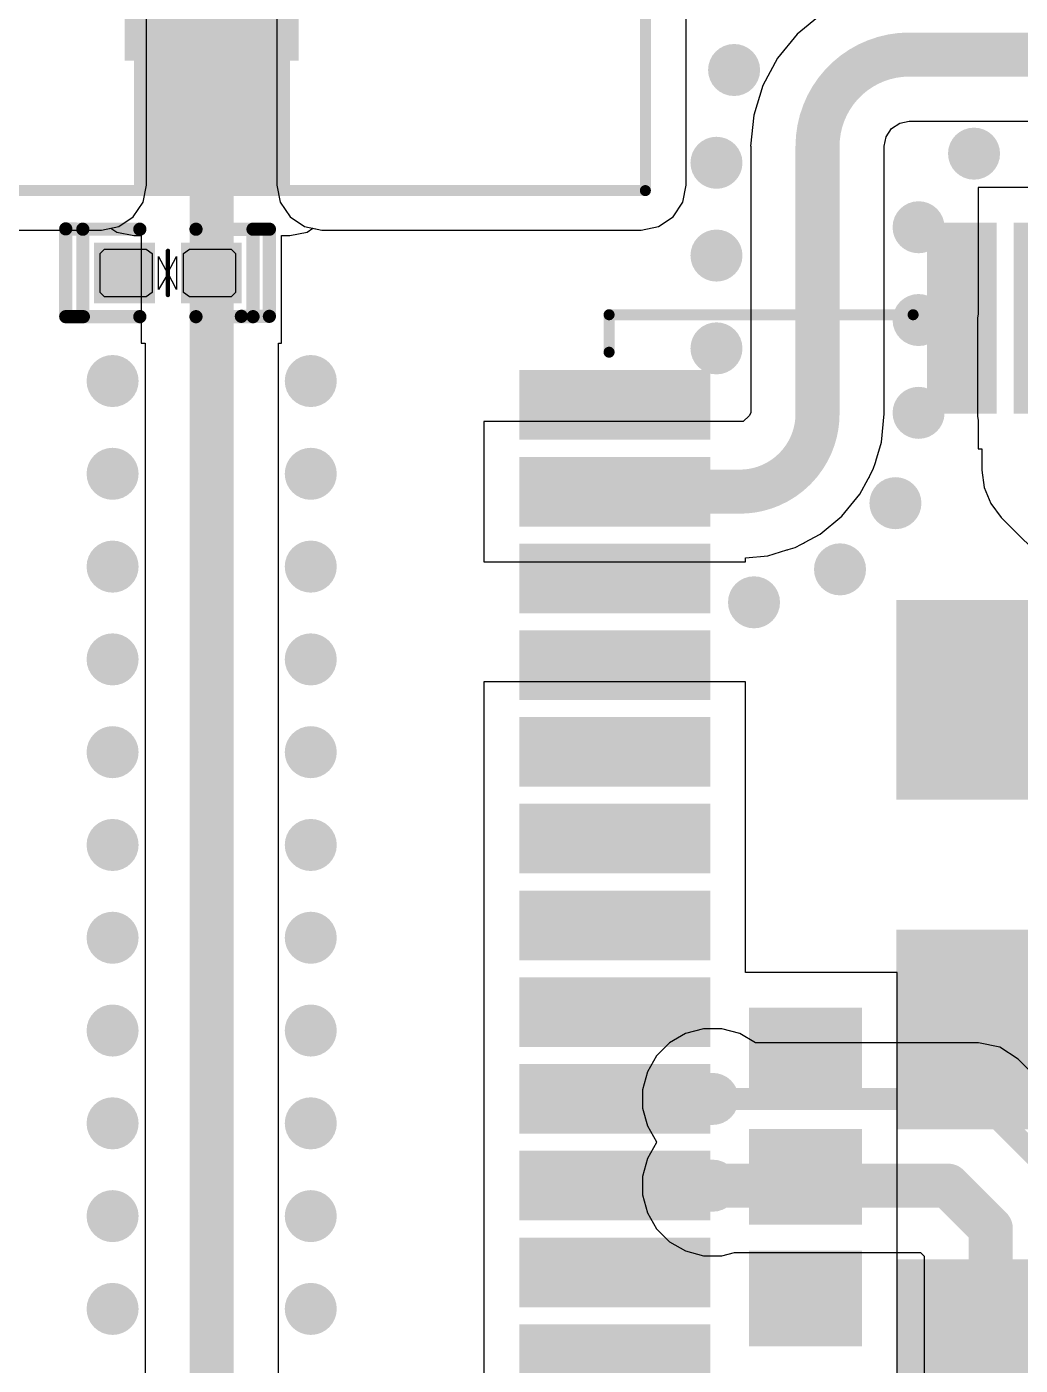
# Model space of a CAD drawing. Header units: millimetres. Extents: x 0 to 214, y 0 to 214.
# Drawn here: x 1.677 to 2.128, y 3.845 to 4.453 of the extents above; entities that cross this region are included whole.
import ezdxf

# ---------------------------------------------------------------- set-up
doc = ezdxf.new("R2010")
doc.units = ezdxf.units.MM
doc.header["$MEASUREMENT"] = 0
for name, color, linetype in [('BottomLayer', 5, 'Continuous'), ('TopLayer', 1, 'Continuous'), ('TopOverlay', 2, 'Continuous'), ('TopPaste', 8, 'Continuous'), ('TopSolder', 216, 'Continuous'), ('ViaHoleLayer', 16, 'Continuous')]:
    doc.layers.add(name, color=color, linetype=linetype)

# ---------------------------------------------------------------- blocks, each defined once
blk = doc.blocks.new('TPESD0402G03V_24')
at = {"layer": 'TopLayer'}
for points in [[(-0.031496, 0.011811), (-0.007874, 0.011811), (-0.007874, -0.011811), (-0.031496, -0.011811)], [(0.007874, 0.011811), (0.031496, 0.011811), (0.031496, -0.011811), (0.007874, -0.011811)]]:
    blk.add_hatch(color=1, dxfattribs=at).paths.add_polyline_path(points)
at = {"layer": 'TopSolder'}
for points in [[(-0.033496, 0.013811), (-0.005874, 0.013811), (-0.005874, -0.013811), (-0.033496, -0.013811)], [(0.005874, 0.013811), (0.033496, 0.013811), (0.033496, -0.013811), (0.005874, -0.013811)]]:
    blk.add_hatch(color=216, dxfattribs=at).paths.add_polyline_path(points)
at = {"layer": 'TopOverlay'}
for p, q in [((-0.004329, -0.000391), (-0.004328, 0.007483)), ((-0.004328, 0.007483), (0.000002, -0.000383)), ((0.000002, 0.000003), (0.003942, 0.007483)), ((0.003942, 0.007483), (0.003942, -0.007477)), ((0.003942, -0.007477), (0.000002, 0.000003)), ((-0.004328, -0.007477), (-0.004329, -0.000391)), ((0.000002, -0.000383), (-0.004328, -0.007477))]:
    blk.add_line(p, q, dxfattribs=at)
for points, const_width in [([(-0.046368, -0.019837), (-0.046368, 0.020003)], 0.005984), ([(-0.046368, 0.020003), (-0.038627, 0.019849)], 0.005984), ([(-0.038627, -0.019837), (-0.038627, 0.019849)], 0.006), ([(-0.038627, 0.019849), (-0.012737, 0.019849)], 0.006), ([(-0.038627, -0.019837), (-0.038627, 0.019849)], 0.006), ([(0.012751, 0.019844), (0.03864, 0.019844)], 0.006), ([(0.03864, -0.019843), (0.03864, 0.019844)], 0.006), ([(0.03864, 0.019844), (0.04607, 0.019844)], 0.005984), ([(0.04607, -0.019682), (0.04607, 0.019844)], 0.005984), ([(0.000002, -0.009997), (0.000002, 0.010003)], 0.002008), ([(-0.046368, -0.019837), (-0.038368, -0.019837)], 0.005984), ([(-0.046055, -0.019837), (-0.038627, -0.019837)], 0.005984), ([(-0.038627, -0.019837), (-0.012737, -0.019837)], 0.006), ([(-0.038627, -0.019837), (-0.012737, -0.019837)], 0.006), ([(0.012751, -0.019843), (0.03864, -0.019843)], 0.006), ([(0.033349, -0.019682), (0.04607, -0.019682)], 0.005984)]:
    blk.add_lwpolyline(points, dxfattribs=dict(at, const_width=const_width))
for points, const_width in [([(-0.047864, 0.020003, 1), (-0.044872, 0.020003, 1)], 0.002992), ([(-0.047864, 0.020003, 1), (-0.044872, 0.020003, 1)], 0.002992), ([(-0.040127, 0.019849, 1), (-0.037127, 0.019849, 1)], 0.003), ([(-0.040127, 0.019849, 1), (-0.037127, 0.019849, 1)], 0.003), ([(-0.040127, 0.019849, 1), (-0.037127, 0.019849, 1)], 0.003), ([(-0.040123, 0.019849, 1), (-0.037131, 0.019849, 1)], 0.002992), ([(-0.014237, 0.019849, 1), (-0.011237, 0.019849, 1)], 0.003), ([(0.011251, 0.019844, 1), (0.014251, 0.019844, 1)], 0.003), ([(0.03714, 0.019844, 1), (0.04014, 0.019844, 1)], 0.003), ([(0.03714, 0.019844, 1), (0.04014, 0.019844, 1)], 0.003), ([(0.037144, 0.019844, 1), (0.040136, 0.019844, 1)], 0.002992), ([(0.044574, 0.019844, 1), (0.047566, 0.019844, 1)], 0.002992), ([(0.044574, 0.019844, 1), (0.047566, 0.019844, 1)], 0.002992), ([(-0.0005, 0.010003, 1), (0.000504, 0.010003, 1)], 0.001004), ([(-0.0005, -0.009997, 1), (0.000504, -0.009997, 1)], 0.001004), ([(-0.047864, -0.019837, 1), (-0.044872, -0.019837, 1)], 0.002992), ([(-0.047864, -0.019837, 1), (-0.044872, -0.019837, 1)], 0.002992), ([(-0.047551, -0.019837, 1), (-0.044559, -0.019837, 1)], 0.002992), ([(-0.040127, -0.019837, 1), (-0.037127, -0.019837, 1)], 0.003), ([(-0.040127, -0.019837, 1), (-0.037127, -0.019837, 1)], 0.003), ([(-0.040127, -0.019837, 1), (-0.037127, -0.019837, 1)], 0.003), ([(-0.040127, -0.019837, 1), (-0.037127, -0.019837, 1)], 0.003), ([(-0.040123, -0.019837, 1), (-0.037131, -0.019837, 1)], 0.002992), ([(-0.039864, -0.019837, 1), (-0.036872, -0.019837, 1)], 0.002992), ([(-0.014237, -0.019837, 1), (-0.011237, -0.019837, 1)], 0.003), ([(-0.014237, -0.019837, 1), (-0.011237, -0.019837, 1)], 0.003), ([(0.011251, -0.019843, 1), (0.014251, -0.019843, 1)], 0.003), ([(0.031853, -0.019682, 1), (0.034845, -0.019682, 1)], 0.002992), ([(0.03714, -0.019843, 1), (0.04014, -0.019843, 1)], 0.003), ([(0.03714, -0.019843, 1), (0.04014, -0.019843, 1)], 0.003), ([(0.044574, -0.019682, 1), (0.047566, -0.019682, 1)], 0.002992), ([(0.044574, -0.019682, 1), (0.047566, -0.019682, 1)], 0.002992)]:
    blk.add_lwpolyline(points, format="xyb", close=True, dxfattribs=dict(at, const_width=const_width))
at = {"layer": 'TopPaste'}
for p, q in [((-0.030707, 0.008846), (-0.028738, 0.010817)), ((-0.030707, -0.008868), (-0.030707, 0.008846)), ((-0.028738, 0.010817), (-0.00984, 0.010817)), ((-0.00984, 0.010817), (-0.007085, 0.008846)), ((-0.007085, 0.008846), (-0.007085, -0.008868)), ((0.007089, 0.008846), (0.009845, 0.010817)), ((0.007089, -0.008868), (0.007089, 0.008846)), ((0.009845, 0.010817), (0.028742, 0.010817)), ((0.028742, 0.010817), (0.030711, 0.008846)), ((0.030711, 0.008846), (0.030711, -0.008868)), ((-0.028738, -0.010839), (-0.030707, -0.008868)), ((-0.00984, -0.010839), (-0.028738, -0.010839)), ((-0.007085, -0.008868), (-0.00984, -0.010839)), ((0.009845, -0.010839), (0.007089, -0.008868)), ((0.028742, -0.010839), (0.009845, -0.010839)), ((0.030711, -0.008868), (0.028742, -0.010839))]:
    blk.add_line(p, q, dxfattribs=at)
blk = doc.blocks.new('A7672E__FASE__32')
at = {"layer": 'TopLayer'}
for points in [[(-0.25787, -0.34055), (-0.34055, -0.34055), (-0.34055, -0.25787), (-0.25787, -0.25787)], [(-0.10827, -0.34055), (-0.19094, -0.34055), (-0.19094, -0.25787), (-0.10827, -0.25787)], [(0.04134, -0.34055), (-0.04134, -0.34055), (-0.04134, -0.25787), (0.04134, -0.25787)], [(-0.43307, -0.30315), (-0.43307, -0.32677), (-0.51181, -0.32677), (-0.51181, -0.30315)], [(-0.15551, -0.40748), (-0.15551, -0.36417), (-0.12008, -0.36417), (-0.12008, -0.40748)], [(-0.10039, -0.40748), (-0.10039, -0.36417), (-0.06496, -0.36417), (-0.06496, -0.40748)], [(-0.04528, -0.40748), (-0.04528, -0.36417), (-0.00984, -0.36417), (-0.00984, -0.40748)], [(-0.42126, -0.51181), (-0.44488, -0.51181), (-0.44488, -0.43307), (-0.42126, -0.43307)], [(-0.38189, -0.51181), (-0.40551, -0.51181), (-0.40551, -0.43307), (-0.38189, -0.43307)], [(-0.34252, -0.51181), (-0.36614, -0.51181), (-0.36614, -0.43307), (-0.34252, -0.43307)], [(-0.30315, -0.51181), (-0.32677, -0.51181), (-0.32677, -0.43307), (-0.30315, -0.43307)], [(-0.26378, -0.51181), (-0.2874, -0.51181), (-0.2874, -0.43307), (-0.26378, -0.43307)], [(-0.22441, -0.51181), (-0.24803, -0.51181), (-0.24803, -0.43307), (-0.22441, -0.43307)], [(-0.18504, -0.51181), (-0.20866, -0.51181), (-0.20866, -0.43307), (-0.18504, -0.43307)], [(-0.14567, -0.51181), (-0.16929, -0.51181), (-0.16929, -0.43307), (-0.14567, -0.43307)], [(-0.1063, -0.51181), (-0.12992, -0.51181), (-0.12992, -0.43307), (-0.1063, -0.43307)], [(-0.06693, -0.51181), (-0.09055, -0.51181), (-0.09055, -0.43307), (-0.06693, -0.43307)], [(-0.02756, -0.51181), (-0.05118, -0.51181), (-0.05118, -0.43307), (-0.02756, -0.43307)], [(0.01181, -0.51181), (-0.01181, -0.51181), (-0.01181, -0.43307), (0.01181, -0.43307)]]:
    blk.add_hatch(color=1, dxfattribs=at).paths.add_polyline_path(points)
at = {"layer": 'TopPaste'}
for points in [[(-0.25787, -0.34055), (-0.34055, -0.34055), (-0.34055, -0.25787), (-0.25787, -0.25787)], [(-0.10827, -0.34055), (-0.19094, -0.34055), (-0.19094, -0.25787), (-0.10827, -0.25787)], [(0.04134, -0.34055), (-0.04134, -0.34055), (-0.04134, -0.25787), (0.04134, -0.25787)], [(-0.43307, -0.30315), (-0.43307, -0.32677), (-0.51181, -0.32677), (-0.51181, -0.30315)], [(-0.15551, -0.40748), (-0.15551, -0.36417), (-0.12008, -0.36417), (-0.12008, -0.40748)], [(-0.10039, -0.40748), (-0.10039, -0.36417), (-0.06496, -0.36417), (-0.06496, -0.40748)], [(-0.04528, -0.40748), (-0.04528, -0.36417), (-0.00984, -0.36417), (-0.00984, -0.40748)], [(-0.42126, -0.51181), (-0.44488, -0.51181), (-0.44488, -0.43307), (-0.42126, -0.43307)], [(-0.38189, -0.51181), (-0.40551, -0.51181), (-0.40551, -0.43307), (-0.38189, -0.43307)], [(-0.34252, -0.51181), (-0.36614, -0.51181), (-0.36614, -0.43307), (-0.34252, -0.43307)], [(-0.30315, -0.51181), (-0.32677, -0.51181), (-0.32677, -0.43307), (-0.30315, -0.43307)], [(-0.26378, -0.51181), (-0.2874, -0.51181), (-0.2874, -0.43307), (-0.26378, -0.43307)], [(-0.22441, -0.51181), (-0.24803, -0.51181), (-0.24803, -0.43307), (-0.22441, -0.43307)], [(-0.18504, -0.51181), (-0.20866, -0.51181), (-0.20866, -0.43307), (-0.18504, -0.43307)], [(-0.14567, -0.51181), (-0.16929, -0.51181), (-0.16929, -0.43307), (-0.14567, -0.43307)], [(-0.1063, -0.51181), (-0.12992, -0.51181), (-0.12992, -0.43307), (-0.1063, -0.43307)], [(-0.06693, -0.51181), (-0.09055, -0.51181), (-0.09055, -0.43307), (-0.06693, -0.43307)], [(-0.02756, -0.51181), (-0.05118, -0.51181), (-0.05118, -0.43307), (-0.02756, -0.43307)], [(0.01181, -0.51181), (-0.01181, -0.51181), (-0.01181, -0.43307), (0.01181, -0.43307)]]:
    blk.add_hatch(color=8, dxfattribs=at).paths.add_polyline_path(points)
at = {"layer": 'TopSolder'}
for points in [[(-0.25387, -0.34455), (-0.34455, -0.34455), (-0.34455, -0.25387), (-0.25387, -0.25387)], [(-0.10427, -0.34455), (-0.19494, -0.34455), (-0.19494, -0.25387), (-0.10427, -0.25387)], [(0.04534, -0.34455), (-0.04534, -0.34455), (-0.04534, -0.25387), (0.04534, -0.25387)], [(-0.42907, -0.25978), (-0.42907, -0.2914), (-0.51581, -0.2914), (-0.51581, -0.25978)], [(-0.42907, -0.29915), (-0.42907, -0.33077), (-0.51581, -0.33077), (-0.51581, -0.29915)], [(-0.15951, -0.41148), (-0.15951, -0.36017), (-0.11608, -0.36017), (-0.11608, -0.41148)], [(-0.10439, -0.41148), (-0.10439, -0.36017), (-0.06096, -0.36017), (-0.06096, -0.41148)], [(-0.04928, -0.41148), (-0.04928, -0.36017), (-0.00584, -0.36017), (-0.00584, -0.41148)], [(-0.41726, -0.51581), (-0.44888, -0.51581), (-0.44888, -0.42907), (-0.41726, -0.42907)], [(-0.37789, -0.51581), (-0.40951, -0.51581), (-0.40951, -0.42907), (-0.37789, -0.42907)], [(-0.33852, -0.51581), (-0.37014, -0.51581), (-0.37014, -0.42907), (-0.33852, -0.42907)], [(-0.29915, -0.51581), (-0.33077, -0.51581), (-0.33077, -0.42907), (-0.29915, -0.42907)], [(-0.25978, -0.51581), (-0.2914, -0.51581), (-0.2914, -0.42907), (-0.25978, -0.42907)], [(-0.22041, -0.51581), (-0.25203, -0.51581), (-0.25203, -0.42907), (-0.22041, -0.42907)], [(-0.18104, -0.51581), (-0.21266, -0.51581), (-0.21266, -0.42907), (-0.18104, -0.42907)], [(-0.14167, -0.51581), (-0.17329, -0.51581), (-0.17329, -0.42907), (-0.14167, -0.42907)], [(-0.1023, -0.51581), (-0.13392, -0.51581), (-0.13392, -0.42907), (-0.1023, -0.42907)], [(-0.06293, -0.51581), (-0.09455, -0.51581), (-0.09455, -0.42907), (-0.06293, -0.42907)], [(-0.02356, -0.51581), (-0.05518, -0.51581), (-0.05518, -0.42907), (-0.02356, -0.42907)], [(0.01581, -0.51581), (-0.01581, -0.51581), (-0.01581, -0.42907), (0.01581, -0.42907)]]:
    blk.add_hatch(color=216, dxfattribs=at).paths.add_polyline_path(points)
at = {"layer": 'TopOverlay', "const_width": 0.005}
for points in [[(-0.474, -0.475), (-0.474, -0.337)], [(-0.457, -0.475), (-0.474, -0.475)]]:
    blk.add_lwpolyline(points, dxfattribs=at)
at = {"layer": 'TopOverlay', "const_width": 0.0025}
for points in [[(-0.47525, -0.337, 1), (-0.47275, -0.337, 1)], [(-0.47525, -0.475, 1), (-0.47275, -0.475, 1)], [(-0.47525, -0.475, 1), (-0.47275, -0.475, 1)], [(-0.45825, -0.475, 1), (-0.45575, -0.475, 1)]]:
    blk.add_lwpolyline(points, format="xyb", close=True, dxfattribs=at)
blk = doc.blocks.new('ANT3216LL00R2400A_66')
at = {"layer": 'TopLayer'}
for points in [[(-0.007, 0.03531), (-0.08661, 0.03531), (-0.08661, -0.03556), (-0.007, -0.03556)], [(-0.02362, 0.03543), (0.00787, 0.03543), (0.00787, -0.03543), (-0.02362, -0.03543)], [(0.11417, 0.03543), (0.14567, 0.03543), (0.14567, -0.03543), (0.11417, -0.03543)], [(0.129, -0.03543), (0.22834, -0.03543), (0.22834, 0.03543), (0.129, 0.03543)]]:
    blk.add_hatch(color=1, dxfattribs=at).paths.add_polyline_path(points)
at = {"layer": 'TopPaste'}
for points in [[(-0.02362, 0.03543), (0.00787, 0.03543), (0.00787, -0.03543), (-0.02362, -0.03543)], [(0.11417, 0.03543), (0.14567, 0.03543), (0.14567, -0.03543), (0.11417, -0.03543)]]:
    blk.add_hatch(color=8, dxfattribs=at).paths.add_polyline_path(points)
at = {"layer": 'TopSolder'}
for points in [[(-0.02762, 0.03943), (0.01187, 0.03943), (0.01187, -0.03943), (-0.02762, -0.03943)], [(0.11017, 0.03943), (0.14967, 0.03943), (0.14967, -0.03943), (0.11017, -0.03943)]]:
    blk.add_hatch(color=216, dxfattribs=at).paths.add_polyline_path(points)
at = {"layer": 'TopOverlay', "const_width": 0.005}
for points in [[(-0.08661, 0.19685), (-0.08661, -0.19685)], [(-0.08661, 0.19685), (0.30709, 0.19685)], [(0.30709, 0.19685), (0.30709, -0.19685)], [(-0.08661, -0.19685), (0.30709, -0.19685)]]:
    blk.add_lwpolyline(points, dxfattribs=at)
at = {"layer": 'TopOverlay', "const_width": 0.0025}
for points in [[(-0.08786, 0.19685, 1), (-0.08536, 0.19685, 1)], [(-0.08786, 0.19685, 1), (-0.08536, 0.19685, 1)], [(0.30584, 0.19685, 1), (0.30834, 0.19685, 1)], [(0.30584, 0.19685, 1), (0.30834, 0.19685, 1)], [(-0.08786, -0.19685, 1), (-0.08536, -0.19685, 1)], [(-0.08786, -0.19685, 1), (-0.08536, -0.19685, 1)], [(0.30584, -0.19685, 1), (0.30834, -0.19685, 1)], [(0.30584, -0.19685, 1), (0.30834, -0.19685, 1)]]:
    blk.add_lwpolyline(points, format="xyb", close=True, dxfattribs=at)

msp = doc.modelspace()

# ---------------------------------------------------------------- hatches: boundary and pattern name
at = {"layer": 'BottomLayer'}
h = msp.add_hatch(color=5, dxfattribs=at)
edge = h.paths.add_edge_path()
edge.add_arc((1.998, 4.43311), 0.01181, 0, 360)
h = msp.add_hatch(color=5, dxfattribs=at)
edge = h.paths.add_edge_path()
edge.add_arc((2.10691, 4.39515), 0.01181, 0, 360)
h = msp.add_hatch(color=5, dxfattribs=at)
edge = h.paths.add_edge_path()
edge.add_arc((1.99, 4.391), 0.01181, 0, 360)
h = msp.add_hatch(color=5, dxfattribs=at)
edge = h.paths.add_edge_path()
edge.add_arc((2.08174, 4.36174), 0.01181, 0, 360)
h = msp.add_hatch(color=5, dxfattribs=at)
edge = h.paths.add_edge_path()
edge.add_arc((1.99, 4.34889), 0.01181, 0, 360)
h = msp.add_hatch(color=5, dxfattribs=at)
edge = h.paths.add_edge_path()
edge.add_arc((2.08174, 4.31963), 0.01181, 0, 360)
h = msp.add_hatch(color=5, dxfattribs=at)
edge = h.paths.add_edge_path()
edge.add_arc((1.99, 4.30677), 0.01181, 0, 360)
h = msp.add_hatch(color=5, dxfattribs=at)
edge = h.paths.add_edge_path()
edge.add_arc((1.71589, 4.29195), 0.01181, 0, 360)
h = msp.add_hatch(color=5, dxfattribs=at)
edge = h.paths.add_edge_path()
edge.add_arc((1.80585, 4.29195), 0.01181, 0, 360)
h = msp.add_hatch(color=5, dxfattribs=at)
edge = h.paths.add_edge_path()
edge.add_arc((2.08174, 4.27751), 0.01181, 0, 360)
h = msp.add_hatch(color=5, dxfattribs=at)
edge = h.paths.add_edge_path()
edge.add_arc((1.71589, 4.24984), 0.01181, 0, 360)
h = msp.add_hatch(color=5, dxfattribs=at)
edge = h.paths.add_edge_path()
edge.add_arc((1.80585, 4.24984), 0.01181, 0, 360)
h = msp.add_hatch(color=5, dxfattribs=at)
edge = h.paths.add_edge_path()
edge.add_arc((2.07123, 4.23651), 0.01181, 0, 360)
h = msp.add_hatch(color=5, dxfattribs=at)
edge = h.paths.add_edge_path()
edge.add_arc((1.71589, 4.20772), 0.01181, 0, 360)
h = msp.add_hatch(color=5, dxfattribs=at)
edge = h.paths.add_edge_path()
edge.add_arc((1.80585, 4.20772), 0.01181, 0, 360)
h = msp.add_hatch(color=5, dxfattribs=at)
edge = h.paths.add_edge_path()
edge.add_arc((2.04608, 4.20647), 0.01181, 0, 360)
h = msp.add_hatch(color=5, dxfattribs=at)
edge = h.paths.add_edge_path()
edge.add_arc((2.00704, 4.19151), 0.01181, 0, 360)
h = msp.add_hatch(color=5, dxfattribs=at)
edge = h.paths.add_edge_path()
edge.add_arc((1.71589, 4.16561), 0.01181, 0, 360)
h = msp.add_hatch(color=5, dxfattribs=at)
edge = h.paths.add_edge_path()
edge.add_arc((1.80585, 4.16561), 0.01181, 0, 360)
h = msp.add_hatch(color=5, dxfattribs=at)
edge = h.paths.add_edge_path()
edge.add_arc((1.71589, 4.1235), 0.01181, 0, 360)
h = msp.add_hatch(color=5, dxfattribs=at)
edge = h.paths.add_edge_path()
edge.add_arc((1.80585, 4.1235), 0.01181, 0, 360)
h = msp.add_hatch(color=5, dxfattribs=at)
edge = h.paths.add_edge_path()
edge.add_arc((1.71589, 4.08138), 0.01181, 0, 360)
h = msp.add_hatch(color=5, dxfattribs=at)
edge = h.paths.add_edge_path()
edge.add_arc((1.80585, 4.08138), 0.01181, 0, 360)
h = msp.add_hatch(color=5, dxfattribs=at)
edge = h.paths.add_edge_path()
edge.add_arc((1.71589, 4.03927), 0.01181, 0, 360)
h = msp.add_hatch(color=5, dxfattribs=at)
edge = h.paths.add_edge_path()
edge.add_arc((1.80585, 4.03927), 0.01181, 0, 360)
h = msp.add_hatch(color=5, dxfattribs=at)
edge = h.paths.add_edge_path()
edge.add_arc((1.71589, 3.99716), 0.01181, 0, 360)
h = msp.add_hatch(color=5, dxfattribs=at)
edge = h.paths.add_edge_path()
edge.add_arc((1.80585, 3.99716), 0.01181, 0, 360)
h = msp.add_hatch(color=5, dxfattribs=at)
edge = h.paths.add_edge_path()
edge.add_arc((1.98826, 3.96612), 0.01181, 0, 360)
h = msp.add_hatch(color=5, dxfattribs=at)
edge = h.paths.add_edge_path()
edge.add_arc((1.71589, 3.95504), 0.01181, 0, 360)
h = msp.add_hatch(color=5, dxfattribs=at)
edge = h.paths.add_edge_path()
edge.add_arc((1.80585, 3.95504), 0.01181, 0, 360)
h = msp.add_hatch(color=5, dxfattribs=at)
edge = h.paths.add_edge_path()
edge.add_arc((1.98826, 3.92675), 0.01181, 0, 360)
h = msp.add_hatch(color=5, dxfattribs=at)
edge = h.paths.add_edge_path()
edge.add_arc((1.71589, 3.91293), 0.01181, 0, 360)
h = msp.add_hatch(color=5, dxfattribs=at)
edge = h.paths.add_edge_path()
edge.add_arc((1.80585, 3.91293), 0.01181, 0, 360)
h = msp.add_hatch(color=5, dxfattribs=at)
edge = h.paths.add_edge_path()
edge.add_arc((1.71589, 3.87082), 0.01181, 0, 360)
h = msp.add_hatch(color=5, dxfattribs=at)
edge = h.paths.add_edge_path()
edge.add_arc((1.80585, 3.87082), 0.01181, 0, 360)
at = {"layer": 'TopLayer'}
h = msp.add_hatch(color=1, dxfattribs=at)
edge = h.paths.add_edge_path()
edge.add_arc((1.998, 4.43311), 0.01181, 0, 360)
h = msp.add_hatch(color=1, dxfattribs=at)
edge = h.paths.add_edge_path()
edge.add_arc((2.10691, 4.39515), 0.01181, 0, 360)
h = msp.add_hatch(color=1, dxfattribs=at)
edge = h.paths.add_edge_path()
edge.add_arc((1.99, 4.391), 0.01181, 0, 360)
h = msp.add_hatch(color=1, dxfattribs=at)
edge = h.paths.add_edge_path()
edge.add_arc((2.08174, 4.36174), 0.01181, 0, 360)
h = msp.add_hatch(color=1, dxfattribs=at)
edge = h.paths.add_edge_path()
edge.add_arc((1.99, 4.34889), 0.01181, 0, 360)
h = msp.add_hatch(color=1, dxfattribs=at)
edge = h.paths.add_edge_path()
edge.add_arc((2.08174, 4.31963), 0.01181, 0, 360)
h = msp.add_hatch(color=1, dxfattribs=at)
edge = h.paths.add_edge_path()
edge.add_arc((1.99, 4.30677), 0.01181, 0, 360)
h = msp.add_hatch(color=1, dxfattribs=at)
edge = h.paths.add_edge_path()
edge.add_arc((1.71589, 4.29195), 0.01181, 0, 360)
h = msp.add_hatch(color=1, dxfattribs=at)
edge = h.paths.add_edge_path()
edge.add_arc((1.80585, 4.29195), 0.01181, 0, 360)
h = msp.add_hatch(color=1, dxfattribs=at)
edge = h.paths.add_edge_path()
edge.add_arc((2.08174, 4.27751), 0.01181, 0, 360)
h = msp.add_hatch(color=1, dxfattribs=at)
edge = h.paths.add_edge_path()
edge.add_arc((1.71589, 4.24984), 0.01181, 0, 360)
h = msp.add_hatch(color=1, dxfattribs=at)
edge = h.paths.add_edge_path()
edge.add_arc((1.80585, 4.24984), 0.01181, 0, 360)
h = msp.add_hatch(color=1, dxfattribs=at)
edge = h.paths.add_edge_path()
edge.add_arc((2.07123, 4.23651), 0.01181, 0, 360)
h = msp.add_hatch(color=1, dxfattribs=at)
edge = h.paths.add_edge_path()
edge.add_arc((1.71589, 4.20772), 0.01181, 0, 360)
h = msp.add_hatch(color=1, dxfattribs=at)
edge = h.paths.add_edge_path()
edge.add_arc((1.80585, 4.20772), 0.01181, 0, 360)
h = msp.add_hatch(color=1, dxfattribs=at)
edge = h.paths.add_edge_path()
edge.add_arc((2.04608, 4.20647), 0.01181, 0, 360)
h = msp.add_hatch(color=1, dxfattribs=at)
edge = h.paths.add_edge_path()
edge.add_arc((2.00704, 4.19151), 0.01181, 0, 360)
h = msp.add_hatch(color=1, dxfattribs=at)
edge = h.paths.add_edge_path()
edge.add_arc((1.71589, 4.16561), 0.01181, 0, 360)
h = msp.add_hatch(color=1, dxfattribs=at)
edge = h.paths.add_edge_path()
edge.add_arc((1.80585, 4.16561), 0.01181, 0, 360)
h = msp.add_hatch(color=1, dxfattribs=at)
edge = h.paths.add_edge_path()
edge.add_arc((1.71589, 4.1235), 0.01181, 0, 360)
h = msp.add_hatch(color=1, dxfattribs=at)
edge = h.paths.add_edge_path()
edge.add_arc((1.80585, 4.1235), 0.01181, 0, 360)
h = msp.add_hatch(color=1, dxfattribs=at)
edge = h.paths.add_edge_path()
edge.add_arc((1.71589, 4.08138), 0.01181, 0, 360)
h = msp.add_hatch(color=1, dxfattribs=at)
edge = h.paths.add_edge_path()
edge.add_arc((1.80585, 4.08138), 0.01181, 0, 360)
h = msp.add_hatch(color=1, dxfattribs=at)
edge = h.paths.add_edge_path()
edge.add_arc((1.71589, 4.03927), 0.01181, 0, 360)
h = msp.add_hatch(color=1, dxfattribs=at)
edge = h.paths.add_edge_path()
edge.add_arc((1.80585, 4.03927), 0.01181, 0, 360)
h = msp.add_hatch(color=1, dxfattribs=at)
edge = h.paths.add_edge_path()
edge.add_arc((1.71589, 3.99716), 0.01181, 0, 360)
h = msp.add_hatch(color=1, dxfattribs=at)
edge = h.paths.add_edge_path()
edge.add_arc((1.80585, 3.99716), 0.01181, 0, 360)
for points in [[(1.98826, 3.95433), (1.98826, 3.97796), (1.94382, 3.97796), (1.94382, 3.95433)], [(1.98826, 3.91496), (1.98826, 3.93859), (1.94382, 3.93859), (1.94382, 3.91496)]]:
    msp.add_hatch(color=1, dxfattribs=at).paths.add_polyline_path(points)
h = msp.add_hatch(color=1, dxfattribs=at)
edge = h.paths.add_edge_path()
edge.add_arc((1.98826, 3.96612), 0.01181, 0, 360)
h = msp.add_hatch(color=1, dxfattribs=at)
edge = h.paths.add_edge_path()
edge.add_arc((1.71589, 3.95504), 0.01181, 0, 360)
h = msp.add_hatch(color=1, dxfattribs=at)
edge = h.paths.add_edge_path()
edge.add_arc((1.80585, 3.95504), 0.01181, 0, 360)
h = msp.add_hatch(color=1, dxfattribs=at)
edge = h.paths.add_edge_path()
edge.add_arc((1.98826, 3.92675), 0.01181, 0, 360)
h = msp.add_hatch(color=1, dxfattribs=at)
edge = h.paths.add_edge_path()
edge.add_arc((1.71589, 3.91293), 0.01181, 0, 360)
h = msp.add_hatch(color=1, dxfattribs=at)
edge = h.paths.add_edge_path()
edge.add_arc((1.80585, 3.91293), 0.01181, 0, 360)
h = msp.add_hatch(color=1, dxfattribs=at)
edge = h.paths.add_edge_path()
edge.add_arc((1.71589, 3.87082), 0.01181, 0, 360)
h = msp.add_hatch(color=1, dxfattribs=at)
edge = h.paths.add_edge_path()
edge.add_arc((1.80585, 3.87082), 0.01181, 0, 360)
at = {"layer": 'ViaHoleLayer'}
h = msp.add_hatch(color=16, dxfattribs=at)
edge = h.paths.add_edge_path()
edge.add_arc((1.998, 4.43311), 0.00591, 0, 360)
h = msp.add_hatch(color=16, dxfattribs=at)
edge = h.paths.add_edge_path()
edge.add_arc((2.10691, 4.39515), 0.00591, 0, 360)
h = msp.add_hatch(color=16, dxfattribs=at)
edge = h.paths.add_edge_path()
edge.add_arc((1.99, 4.391), 0.00591, 0, 360)
h = msp.add_hatch(color=16, dxfattribs=at)
edge = h.paths.add_edge_path()
edge.add_arc((2.08174, 4.36174), 0.00591, 0, 360)
h = msp.add_hatch(color=16, dxfattribs=at)
edge = h.paths.add_edge_path()
edge.add_arc((1.99, 4.34889), 0.00591, 0, 360)
h = msp.add_hatch(color=16, dxfattribs=at)
edge = h.paths.add_edge_path()
edge.add_arc((2.08174, 4.31963), 0.00591, 0, 360)
h = msp.add_hatch(color=16, dxfattribs=at)
edge = h.paths.add_edge_path()
edge.add_arc((1.99, 4.30677), 0.00591, 0, 360)
h = msp.add_hatch(color=16, dxfattribs=at)
edge = h.paths.add_edge_path()
edge.add_arc((1.71589, 4.29195), 0.00591, 0, 360)
h = msp.add_hatch(color=16, dxfattribs=at)
edge = h.paths.add_edge_path()
edge.add_arc((1.80585, 4.29195), 0.00591, 0, 360)
h = msp.add_hatch(color=16, dxfattribs=at)
edge = h.paths.add_edge_path()
edge.add_arc((2.08174, 4.27751), 0.00591, 0, 360)
h = msp.add_hatch(color=16, dxfattribs=at)
edge = h.paths.add_edge_path()
edge.add_arc((1.71589, 4.24984), 0.00591, 0, 360)
h = msp.add_hatch(color=16, dxfattribs=at)
edge = h.paths.add_edge_path()
edge.add_arc((1.80585, 4.24984), 0.00591, 0, 360)
h = msp.add_hatch(color=16, dxfattribs=at)
edge = h.paths.add_edge_path()
edge.add_arc((2.07123, 4.23651), 0.00591, 0, 360)
h = msp.add_hatch(color=16, dxfattribs=at)
edge = h.paths.add_edge_path()
edge.add_arc((1.71589, 4.20772), 0.00591, 0, 360)
h = msp.add_hatch(color=16, dxfattribs=at)
edge = h.paths.add_edge_path()
edge.add_arc((1.80585, 4.20772), 0.00591, 0, 360)
h = msp.add_hatch(color=16, dxfattribs=at)
edge = h.paths.add_edge_path()
edge.add_arc((2.04608, 4.20647), 0.00591, 0, 360)
h = msp.add_hatch(color=16, dxfattribs=at)
edge = h.paths.add_edge_path()
edge.add_arc((2.00704, 4.19151), 0.00591, 0, 360)
h = msp.add_hatch(color=16, dxfattribs=at)
edge = h.paths.add_edge_path()
edge.add_arc((1.71589, 4.16561), 0.00591, 0, 360)
h = msp.add_hatch(color=16, dxfattribs=at)
edge = h.paths.add_edge_path()
edge.add_arc((1.80585, 4.16561), 0.00591, 0, 360)
h = msp.add_hatch(color=16, dxfattribs=at)
edge = h.paths.add_edge_path()
edge.add_arc((1.71589, 4.1235), 0.00591, 0, 360)
h = msp.add_hatch(color=16, dxfattribs=at)
edge = h.paths.add_edge_path()
edge.add_arc((1.80585, 4.1235), 0.00591, 0, 360)
h = msp.add_hatch(color=16, dxfattribs=at)
edge = h.paths.add_edge_path()
edge.add_arc((1.71589, 4.08138), 0.00591, 0, 360)
h = msp.add_hatch(color=16, dxfattribs=at)
edge = h.paths.add_edge_path()
edge.add_arc((1.80585, 4.08138), 0.00591, 0, 360)
h = msp.add_hatch(color=16, dxfattribs=at)
edge = h.paths.add_edge_path()
edge.add_arc((1.71589, 4.03927), 0.00591, 0, 360)
h = msp.add_hatch(color=16, dxfattribs=at)
edge = h.paths.add_edge_path()
edge.add_arc((1.80585, 4.03927), 0.00591, 0, 360)
h = msp.add_hatch(color=16, dxfattribs=at)
edge = h.paths.add_edge_path()
edge.add_arc((1.71589, 3.99716), 0.00591, 0, 360)
h = msp.add_hatch(color=16, dxfattribs=at)
edge = h.paths.add_edge_path()
edge.add_arc((1.80585, 3.99716), 0.00591, 0, 360)
h = msp.add_hatch(color=16, dxfattribs=at)
edge = h.paths.add_edge_path()
edge.add_arc((1.98826, 3.96612), 0.00591, 0, 360)
h = msp.add_hatch(color=16, dxfattribs=at)
edge = h.paths.add_edge_path()
edge.add_arc((1.71589, 3.95504), 0.00591, 0, 360)
h = msp.add_hatch(color=16, dxfattribs=at)
edge = h.paths.add_edge_path()
edge.add_arc((1.80585, 3.95504), 0.00591, 0, 360)
h = msp.add_hatch(color=16, dxfattribs=at)
edge = h.paths.add_edge_path()
edge.add_arc((1.98826, 3.92675), 0.00591, 0, 360)
h = msp.add_hatch(color=16, dxfattribs=at)
edge = h.paths.add_edge_path()
edge.add_arc((1.71589, 3.91293), 0.00591, 0, 360)
h = msp.add_hatch(color=16, dxfattribs=at)
edge = h.paths.add_edge_path()
edge.add_arc((1.80585, 3.91293), 0.00591, 0, 360)
h = msp.add_hatch(color=16, dxfattribs=at)
edge = h.paths.add_edge_path()
edge.add_arc((1.71589, 3.87082), 0.00591, 0, 360)
h = msp.add_hatch(color=16, dxfattribs=at)
edge = h.paths.add_edge_path()
edge.add_arc((1.80585, 3.87082), 0.00591, 0, 360)

# ---------------------------------------------------------------- linework, layer by layer
at = {"layer": 'BottomLayer'}
for p, q in [((1.73126, 4.38087), (1.73126, 4.66313)), ((1.79048, 4.66313), (1.79048, 4.38087)), ((1.97626, 4.38087), (1.97626, 4.66313)), ((1.72971, 4.37306), (1.73126, 4.38087)), ((1.79048, 4.38087), (1.79203, 4.37306)), ((1.97471, 4.37306), (1.97626, 4.38087)), ((1.72529, 4.36645), (1.72971, 4.37306)), ((1.79203, 4.37306), (1.79645, 4.36645)), ((1.97029, 4.36645), (1.97471, 4.37306)), ((1.71087, 4.36047), (1.71867, 4.36203)), ((1.71867, 4.36203), (1.72529, 4.36645)), ((1.79645, 4.36645), (1.80306, 4.36203)), ((1.80306, 4.36203), (1.81087, 4.36047)), ((1.95587, 4.36047), (1.96367, 4.36203)), ((1.96367, 4.36203), (1.97029, 4.36645)), ((1.56587, 4.36047), (1.71087, 4.36047)), ((1.81087, 4.36047), (1.95587, 4.36047)), ((1.98407, 3.99793), (1.97598, 3.99576)), ((1.99245, 3.99793), (1.98407, 3.99793)), ((2.00054, 3.99576), (1.99245, 3.99793)), ((1.96873, 3.99158), (1.96281, 3.98565)), ((1.97598, 3.99576), (1.96873, 3.99158)), ((2.00773, 3.99161), (2.00054, 3.99576)), ((2.10888, 3.99161), (2.00773, 3.99161)), ((2.11863, 3.98967), (2.10888, 3.99161)), ((1.96281, 3.98565), (1.95862, 3.9784)), ((2.1269, 3.98414), (2.11863, 3.98967)), ((2.15455, 3.9565), (2.1269, 3.98414)), ((1.95862, 3.9784), (1.95645, 3.97031)), ((1.95645, 3.97031), (1.95645, 3.96193)), ((1.95645, 3.96193), (1.95862, 3.95384)), ((1.95862, 3.95384), (1.96281, 3.94659)), ((1.96281, 3.94628), (1.95862, 3.93903)), ((1.96281, 3.94659), (1.96296, 3.94644)), ((1.96296, 3.94644), (1.96281, 3.94628)), ((1.95862, 3.93903), (1.95645, 3.93094)), ((1.95645, 3.93094), (1.95645, 3.92256)), ((1.95645, 3.92256), (1.95862, 3.91447)), ((1.95862, 3.91447), (1.96281, 3.90722)), ((1.96281, 3.90722), (1.96873, 3.9013)), ((1.96873, 3.9013), (1.97598, 3.89711)), ((1.97598, 3.89711), (1.98407, 3.89494)), ((1.98407, 3.89494), (1.99245, 3.89494)), ((1.99245, 3.89494), (1.99824, 3.89649)), ((1.99824, 3.89649), (2.08257, 3.89649)), ((2.08257, 3.89649), (2.08427, 3.8948)), ((2.08427, 3.8948), (2.08427, 3.81669))]:
    msp.add_line(p, q, dxfattribs=at)
for points, const_width in [([(1.98826, 3.96612), (2.10888, 3.96612)], 0.01), ([(2.10888, 3.96612), (2.13652, 3.93848)], 0.01), ([(1.98826, 3.92675), (2.09511, 3.92675)], 0.02), ([(2.09511, 3.92675), (2.11452, 3.90733)], 0.02), ([(2.11452, 3.46605), (2.11452, 3.90733)], 0.02)]:
    msp.add_lwpolyline(points, dxfattribs=dict(at, const_width=const_width))
for points, const_width in [([(1.98576, 3.96612, 1), (1.99076, 3.96612, 1)], 0.005), ([(2.10638, 3.96612, 1), (2.11138, 3.96612, 1)], 0.005), ([(2.10638, 3.96612, 1), (2.11138, 3.96612, 1)], 0.005), ([(1.98326, 3.92675, 1), (1.99326, 3.92675, 1)], 0.01), ([(2.09011, 3.92675, 1), (2.10011, 3.92675, 1)], 0.01), ([(2.09011, 3.92675, 1), (2.10011, 3.92675, 1)], 0.01), ([(2.10952, 3.90733, 1), (2.11952, 3.90733, 1)], 0.01), ([(2.10952, 3.90733, 1), (2.11952, 3.90733, 1)], 0.01)]:
    msp.add_lwpolyline(points, format="xyb", close=True, dxfattribs=dict(at, const_width=const_width))
at = {"layer": 'TopLayer'}
for p, q in [((1.97626, 4.38087), (1.97626, 4.66313)), ((2.03751, 4.45834), (2.0266, 4.44939)), ((2.0266, 4.44939), (2.01765, 4.43848)), ((2.01765, 4.43848), (2.011, 4.42604)), ((2.011, 4.42604), (2.0069, 4.41254)), ((2.0069, 4.41254), (2.00552, 4.39849)), ((2.06701, 4.40284), (2.06947, 4.40652)), ((2.06947, 4.40652), (2.07316, 4.40898)), ((2.07316, 4.40898), (2.0775, 4.40985)), ((2.0775, 4.40985), (2.0775, 4.40987)), ((2.0775, 4.40987), (2.47787, 4.40987)), ((2.00552, 4.39849), (2.00561, 4.39849)), ((2.00561, 4.39849), (2.00561, 4.27754)), ((2.06613, 4.27702), (2.06613, 4.39849)), ((2.06613, 4.39849), (2.06615, 4.39849)), ((2.06615, 4.39849), (2.06701, 4.40284)), ((1.97471, 4.37306), (1.97626, 4.38087)), ((2.68429, 4.37985), (2.10886, 4.37985)), ((2.10886, 4.37985), (2.10886, 4.32245)), ((1.97029, 4.36645), (1.97471, 4.37306)), ((1.95587, 4.36047), (1.96367, 4.36203)), ((1.96367, 4.36203), (1.97029, 4.36645)), ((1.56587, 4.36047), (1.71087, 4.36047)), ((1.71087, 4.36047), (1.71509, 4.36131)), ((1.71509, 4.36131), (1.71775, 4.35953)), ((1.71775, 4.35953), (1.72556, 4.35798)), ((1.72556, 4.35798), (1.72887, 4.35798)), ((1.72887, 4.35798), (1.72887, 4.30919)), ((1.7925, 4.30919), (1.7925, 4.35798)), ((1.7925, 4.35798), (1.79642, 4.35798)), ((1.79642, 4.35798), (1.80423, 4.35953)), ((1.80423, 4.35953), (1.80683, 4.36128)), ((1.80683, 4.36128), (1.81087, 4.36047)), ((1.81087, 4.36047), (1.95587, 4.36047)), ((2.10886, 4.32245), (2.10847, 4.32048)), ((2.10847, 4.32048), (2.10847, 4.27603)), ((1.72887, 4.30919), (1.73061, 4.30919)), ((1.73061, 4.30919), (1.73061, 3.50757)), ((1.79113, 3.50757), (1.79113, 4.30919)), ((1.79113, 4.30919), (1.7925, 4.30919)), ((2.00561, 4.27754), (2.00479, 4.2762)), ((2.06492, 4.26422), (2.06618, 4.27702)), ((2.06618, 4.27702), (2.06613, 4.27702)), ((2.00215, 4.27355), (1.88445, 4.27355)), ((1.88445, 4.27355), (1.88445, 4.20992)), ((2.00479, 4.2762), (2.00215, 4.27355)), ((2.10847, 4.27603), (2.10886, 4.27406)), ((2.10886, 4.27406), (2.10886, 4.26111)), ((2.06232, 4.25565), (2.06492, 4.26422)), ((2.10886, 4.26111), (2.11041, 4.26111)), ((2.11041, 4.26111), (2.11041, 4.25146)), ((2.06119, 4.25191), (2.06213, 4.25501)), ((2.06213, 4.25501), (2.06229, 4.2554)), ((2.06229, 4.2554), (2.06232, 4.25565)), ((2.05513, 4.24057), (2.05889, 4.2476)), ((2.05889, 4.2476), (2.05927, 4.2481)), ((2.05927, 4.2481), (2.05967, 4.24906)), ((2.05967, 4.24906), (2.06119, 4.25191)), ((2.11041, 4.25146), (2.11144, 4.24363)), ((2.04697, 4.23063), (2.05513, 4.24057)), ((2.11144, 4.24363), (2.11447, 4.23633)), ((2.11447, 4.23633), (2.11927, 4.23007)), ((2.03703, 4.22247), (2.04697, 4.23063)), ((2.11927, 4.23007), (2.16274, 4.1866)), ((2.03, 4.21872), (2.03703, 4.22247)), ((2.02259, 4.21547), (2.02569, 4.21641)), ((2.02569, 4.21641), (2.02854, 4.21794)), ((2.02854, 4.21794), (2.0295, 4.21834)), ((2.0295, 4.21834), (2.03, 4.21872)), ((1.88445, 4.20992), (2.00319, 4.20992)), ((2.00319, 4.21168), (2.01338, 4.21268)), ((2.00319, 4.20992), (2.00319, 4.21168)), ((2.01338, 4.21268), (2.02195, 4.21528)), ((2.02195, 4.21528), (2.02221, 4.21531)), ((2.02221, 4.21531), (2.02259, 4.21547)), ((2.00319, 4.15544), (1.88445, 4.15544)), ((1.88445, 4.15544), (1.88445, 4.09181)), ((2.00319, 4.09181), (2.00319, 4.15544)), ((1.88445, 4.09181), (1.88445, 4.05244)), ((2.00319, 4.03733), (2.00319, 4.09181)), ((1.88445, 4.05244), (1.88445, 4.01307)), ((2.00319, 4.02355), (2.00319, 4.03733)), ((2.07209, 4.02355), (2.00319, 4.02355)), ((2.07209, 3.94811), (2.07209, 4.02355)), ((1.88445, 4.01307), (1.88445, 3.9737)), ((1.88445, 3.9737), (1.88445, 3.93433)), ((2.07209, 3.893), (2.07209, 3.94811)), ((1.88445, 3.93433), (1.88445, 3.89496)), ((1.88445, 3.89496), (1.88445, 3.85559)), ((2.07209, 3.83788), (2.07209, 3.893)), ((1.88445, 3.85559), (1.88445, 3.81622))]:
    msp.add_line(p, q, dxfattribs=at)
at = {"layer": 'TopLayer', "const_width": 0.02}
for points in [[(2.03587, 4.39849, -0.414214), (2.0775, 4.44013)], [(2.03587, 4.27702, -0.100707), (2.03306, 4.26323)], [(2.03306, 4.26323, -0.194354), (2.01437, 4.24454)], [(2.01437, 4.24454, -0.100707), (2.00059, 4.24174)]]:
    msp.add_lwpolyline(points, format="xyb", dxfattribs=at)
for points in [[(2.0775, 4.44013), (2.47787, 4.44013)], [(1.76087, 3.50757), (1.76087, 4.43303)], [(2.03587, 4.27702), (2.03587, 4.39849)], [(1.94382, 4.24174), (2.00059, 4.24174)]]:
    msp.add_lwpolyline(points, dxfattribs=at)
at = {"layer": 'TopLayer', "const_width": 0.01}
for points in [[(2.0725, 4.44013, 1), (2.0825, 4.44013, 1)], [(2.0725, 4.44013, 1), (2.0825, 4.44013, 1)], [(1.75587, 4.43303, 1), (1.76587, 4.43303, 1)], [(2.03087, 4.39849, 1), (2.04087, 4.39849, 1)], [(2.03087, 4.39849, 1), (2.04087, 4.39849, 1)], [(2.03087, 4.27702, 1), (2.04087, 4.27702, 1)], [(2.03087, 4.27702, 1), (2.04087, 4.27702, 1)], [(2.02806, 4.26323, 1), (2.03806, 4.26323, 1)], [(2.02806, 4.26323, 1), (2.03806, 4.26323, 1)], [(2.00937, 4.24454, 1), (2.01937, 4.24454, 1)], [(2.00937, 4.24454, 1), (2.01937, 4.24454, 1)], [(1.93882, 4.24174, 1), (1.94882, 4.24174, 1)], [(1.99559, 4.24174, 1), (2.00559, 4.24174, 1)], [(1.99559, 4.24174, 1), (2.00559, 4.24174, 1)]]:
    msp.add_lwpolyline(points, format="xyb", close=True, dxfattribs=at)

# ---------------------------------------------------------------- block references
for name, p, rotation in [('ANT3216LL00R2400A_66', (1.76087, 4.46499), 90), ('A7672E__FASE__32', (2.41626, 3.84803), 270)]:
    msp.add_blockref(name, p, dxfattribs=dict(rotation=rotation))
msp.add_blockref('TPESD0402G03V_24', (1.741, 4.341))

doc.saveas('drawing.dxf')
